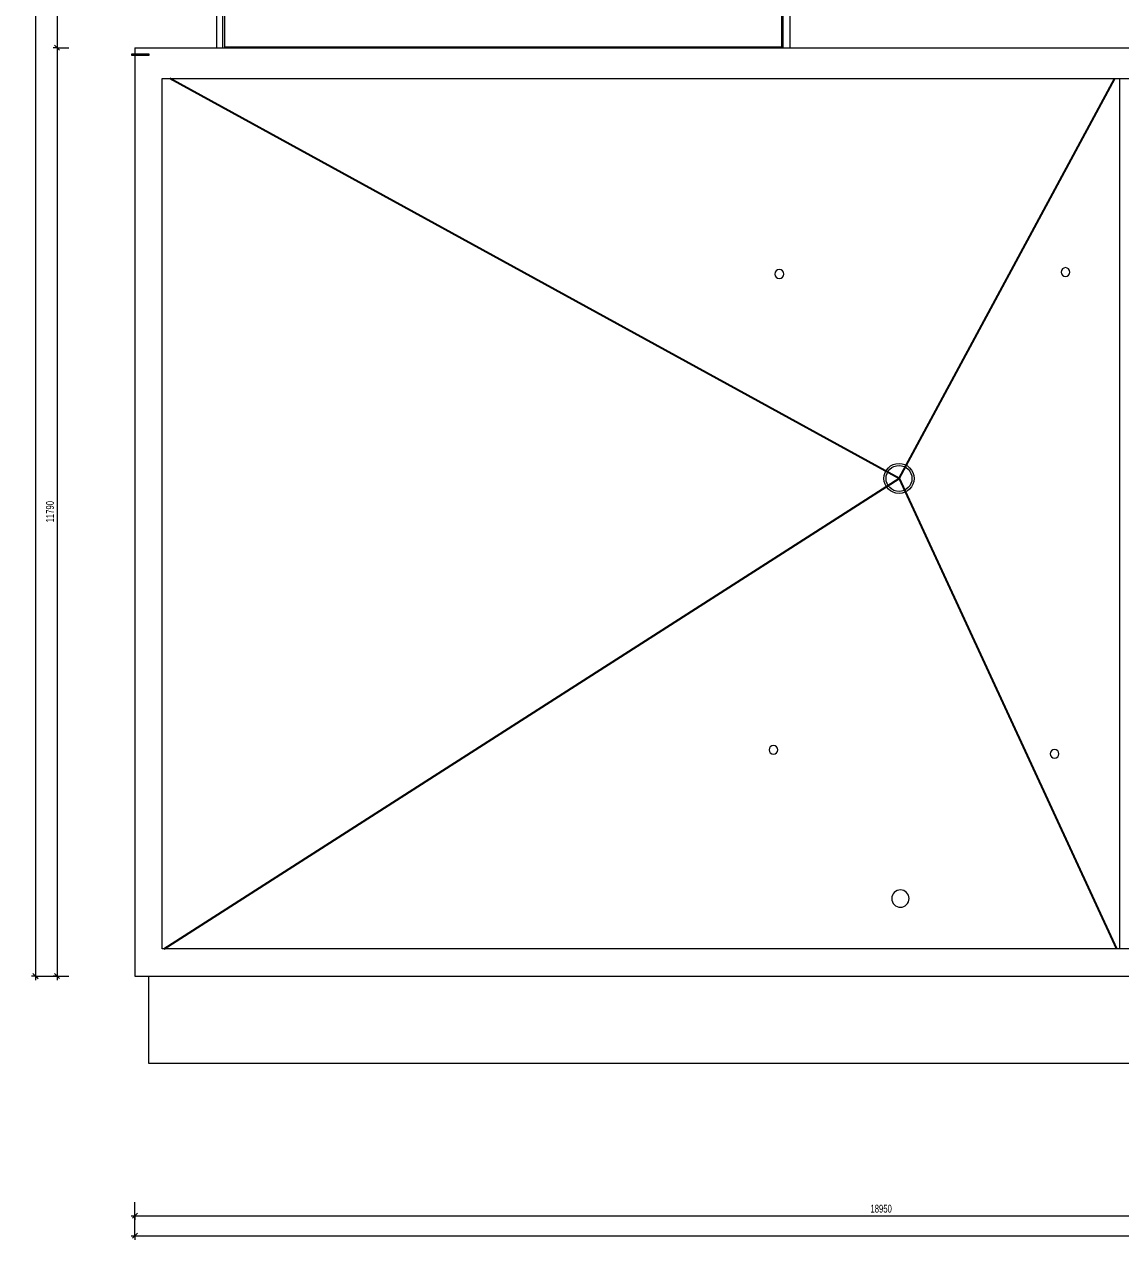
# Model space of a CAD drawing. Header units: millimetres. Extents: x -2861 to 222032, y -45352 to 20466.
# Drawn here: x -2861 to 11066, y -31282 to -15846 of the extents above; entities that cross this region are included whole.
import ezdxf

# ---------------------------------------------------------------- set-up
doc = ezdxf.new("R2010")
doc.units = ezdxf.units.MM
for name, color, linetype, lineweight in [('A-ANNO-DIMS', 211, 'Continuous', 9), ('A-ANNO-DIMS-50', 211, 'Continuous', 9), ('A-FLOR', 192, 'Continuous', 13), ('A-ROOF', 132, 'Continuous', 13), ('A-WALL', 113, 'Continuous', 13), ('E-POWR-CNDT', 130, 'Continuous', 13), ('E-POWR-CNTR', 130, 'Continuous', 13), ('E-POWR-DROP', 130, 'Continuous', 13), ('M-HVAC-CDFF', 50, 'Continuous', 13), ('P-SANR-FIXT', 6, 'Continuous', 13)]:
    doc.layers.add(name, color=color, linetype=linetype, lineweight=lineweight)
doc.styles.add('Arial_2', font='arial.ttf', dxfattribs={"width": 0.7, "height": 100})
doc.dimstyles.new('Vnitřní_-_průhledné', dxfattribs={"dimscale": 304.8, "dimtxt": 102.02594, "dimasz": 0.213255, "dimexe": 0.164042, "dimexo": 0.0625, "dimgap": 0.032808, "dimtad": 1, "dimdec": 0, "dimrnd": 5, "dimzin": 0, "dimdsep": 46, "dimtxsty": 'Arial_2', "dimblk1": 'OBLIQUE', "dimblk2": 'OBLIQUE', "dimsah": 1, "dimcen": 0.09, "dimdle": 0.164042, "dimazin": 0, "dimtfac": 1, "dimtdec": 4, "dimtix": 1, "dimtmove": 0, "dimatfit": 3, "dimfxl": 0.492126, "dimfxlon": 1, "dimtvp": 1, "dimtolj": 1, "dimtzin": 0, "dimarcsym": 2})

# ---------------------------------------------------------------- blocks, each defined once
blk = doc.blocks.new('Drain_Roof_15_Inch_Diameter-Zurn-Z1715 - Load Family Type Catalog-1877394-2NP_DEMOLICE A')
at = {"layer": 'P-SANR-FIXT'}
for radius in [191, 165]:
    blk.add_circle((0, 0), radius, dxfattribs=at)
blk = doc.blocks.new('Komín5 - Komín5-1979406-2NP_DEMOLICE A')
at = {"layer": 'M-HVAC-CDFF'}
for start, end in [(0, 180), (180, 0)]:
    blk.add_arc((0, 0), 110, start, end, dxfattribs=at)
blk = doc.blocks.new('Větrací_vyústka_střecha - Větrací_vyústka_střecha-1989516-2NP_DEMOLICE A')
at = {"layer": 'M-HVAC-CDFF'}
for start, end in [(0, 180), (180, 0)]:
    blk.add_arc((0, 0), 55.6, start, end, dxfattribs=at)
blk = doc.blocks.new('DIMBLOCK57-2NP_DEMOLICE A')
at = {"layer": 'A-ANNO-DIMS-50'}
for p, q in [((-2445, -102), (-2495, -102)), ((-2445, -52), (-2445, -16143)), ((-2445, -102), (-2295, -102)), ((-2445, -16143), (-2495, -16143)), ((-2445, -16143), (-2295, -16143))]:
    blk.add_line(p, q, dxfattribs=at)
at = {"layer": 'A-ANNO-DIMS-50', "lineweight": 18}
for p, q in [((-2445, -102), (-2477, -69)), ((-2445, -102), (-2412, -134)), ((-2445, -16143), (-2477, -16111)), ((-2445, -16143), (-2412, -16176))]:
    blk.add_line(p, q, dxfattribs=at)
at = {"layer": 'A-ANNO-DIMS-50', "color": 0, "insert": (-2585, -8256), "char_height": 100, "width": 320.2, "attachment_point": 1, "rotation": 90, "line_spacing_factor": 0.941778, "style": 'Arial_2'}
blk.add_mtext('16040', dxfattribs=at)
blk = doc.blocks.new('_Oblique')
at = {"color": 0, "linetype": 'ByBlock', "lineweight": -2}
blk.add_line((-0.5, -0.5), (0.5, 0.5), dxfattribs=at)
blk = doc.blocks.new('DIMBLOCK58-2NP_DEMOLICE A')
at = {"layer": 'A-ANNO-DIMS-50'}
for p, q in [((-2445, -16143), (-2495, -16143)), ((-2445, -16143), (-2445, -27984)), ((-2445, -16143), (-2295, -16143)), ((-2445, -27934), (-2495, -27934)), ((-2445, -27934), (-2295, -27934))]:
    blk.add_line(p, q, dxfattribs=at)
at = {"layer": 'A-ANNO-DIMS-50', "lineweight": 18}
for p, q in [((-2445, -16143), (-2477, -16111)), ((-2445, -16143), (-2412, -16176)), ((-2445, -27934), (-2477, -27901)), ((-2445, -27934), (-2412, -27966))]:
    blk.add_line(p, q, dxfattribs=at)
at = {"layer": 'A-ANNO-DIMS-50', "color": 0, "insert": (-2585, -22172), "char_height": 100, "width": 320.2, "attachment_point": 1, "rotation": 90, "line_spacing_factor": 0.941778, "style": 'Arial_2'}
blk.add_mtext('11790', dxfattribs=at)
blk = doc.blocks.new('DIMBLOCK78-2NP_DEMOLICE A')
at = {"layer": 'A-ANNO-DIMS-50'}
for p, q in [((-1455, -30978), (-1455, -30828)), ((17496, -30978), (17496, -30828)), ((-1505, -30978), (17496, -30978)), ((-1455, -30978), (-1455, -31028)), ((17496, -30978), (17496, -31028))]:
    blk.add_line(p, q, dxfattribs=at)
at = {"layer": 'A-ANNO-DIMS-50', "lineweight": 18}
for p, q in [((-1455, -30978), (-1488, -31010)), ((-1455, -30978), (-1423, -30945)), ((17496, -30978), (17464, -31010)), ((17496, -30978), (17529, -30945))]:
    blk.add_line(p, q, dxfattribs=at)
at = {"layer": 'A-ANNO-DIMS-50', "color": 0, "insert": (7887, -30838), "char_height": 100, "width": 320.2, "attachment_point": 1, "line_spacing_factor": 0.941778, "style": 'Arial_2'}
blk.add_mtext('18950', dxfattribs=at)
blk = doc.blocks.new('DIMBLOCK85-2NP_DEMOLICE A')
at = {"layer": 'A-ANNO-DIMS-50'}
for p, q in [((41514, -31232), (41514, -30522)), ((-1455, -31232), (-1455, -30807)), ((-1505, -31232), (41564, -31232)), ((-1455, -31232), (-1455, -31282)), ((41514, -31232), (41514, -31282))]:
    blk.add_line(p, q, dxfattribs=at)
at = {"layer": 'A-ANNO-DIMS-50', "lineweight": 18}
for p, q in [((-1455, -31232), (-1488, -31264)), ((-1455, -31232), (-1423, -31199)), ((41514, -31232), (41481, -31264)), ((41514, -31232), (41546, -31199))]:
    blk.add_line(p, q, dxfattribs=at)
at = {"layer": 'A-ANNO-DIMS-50', "color": 0, "insert": (19896, -31092), "char_height": 100, "width": 320.2, "attachment_point": 1, "line_spacing_factor": 0.941778, "style": 'Arial_2'}
blk.add_mtext('42970', dxfattribs=at)
blk = doc.blocks.new('DIMBLOCK92-2NP_DEMOLICE A')
at = {"layer": 'A-ANNO-DIMS-50'}
for p, q in [((-2720, -102), (-2770, -102)), ((-2720, -52), (-2720, -27984)), ((-2720, -102), (-2295, -102)), ((-2720, -27934), (-2770, -27934)), ((-2720, -27934), (-2295, -27934))]:
    blk.add_line(p, q, dxfattribs=at)
at = {"layer": 'A-ANNO-DIMS-50', "lineweight": 18}
for p, q in [((-2720, -102), (-2752, -69)), ((-2720, -102), (-2687, -134)), ((-2720, -27934), (-2752, -27901)), ((-2720, -27934), (-2687, -27966))]:
    blk.add_line(p, q, dxfattribs=at)
at = {"layer": 'A-ANNO-DIMS-50', "color": 0, "insert": (-2860, -14151), "char_height": 100, "width": 320.2, "attachment_point": 1, "rotation": 90, "line_spacing_factor": 0.941778, "style": 'Arial_2'}
blk.add_mtext('27830', dxfattribs=at)

msp = doc.modelspace()

# ---------------------------------------------------------------- hatches: boundary and pattern name
at = {"layer": 'E-POWR-DROP'}
msp.add_hatch(color=41, dxfattribs=at).paths.add_polyline_path([(-1494.9, -16237), (-1493.6, -16236.8), (-1490.5, -16234.5), (-1490, -16230.7), (-1492.4, -16227.7), (-1496.1, -16227.2), (-1498.4, -16228.5), (-1499.9, -16232), (-1498.4, -16235.5), (-1496.1, -16236.8)])

# ---------------------------------------------------------------- linework, layer by layer
at = {"layer": 'A-FLOR'}
for p, q in [((-1285.4, -27933.8), (-1285.4, -29041.8)), ((-1285.4, -29041.8), (11369.6, -29041.8))]:
    msp.add_line(p, q, dxfattribs=at)
at = {"layer": 'A-ROOF', "color": 41}
for p, q in [((-317.2, -101.8), (-317.2, -16130)), ((6762.8, -16130), (6762.8, -101.8)), ((-1455.4, -16143.3), (-1455.4, -16227.2)), ((-1455.4, -16143.3), (16562.5, -16143.3)), ((-317.2, -16130), (6762.8, -16130)), ((-1455.4, -16236.8), (-1455.4, -27933.8)), ((-1110.4, -27588.8), (-1110.4, -16535)), ((-1110.4, -16535), (16562.5, -16535)), ((17151.5, -27588.8), (-1110.4, -27588.8)), ((-1455.4, -27933.8), (17449.6, -27933.8))]:
    msp.add_line(p, q, dxfattribs=at)
at = {"layer": 'A-ROOF', "lineweight": 25}
for p, q in [((8249.6, -21613.2), (-1013.9, -16535)), ((8249.6, -21613.2), (10992.9, -16535)), ((-1082.5, -27588.8), (8249.6, -21613.2)), ((8249.6, -21613.2), (11013.2, -27588.8))]:
    msp.add_line(p, q, dxfattribs=at)
at = {"layer": 'A-ROOF'}
msp.add_line((11049.6, -16535), (11049.6, -27588.8), dxfattribs=at)
at = {"layer": 'A-WALL', "color": 41}
for p, q in [((-417.2, -16143.3), (-417.2, -1.8)), ((6862.8, -1.8), (6862.8, -16143.3)), ((-317.2, -16130), (-317.2, -16143.3)), ((6762.8, -16143.3), (6762.8, -16130))]:
    msp.add_line(p, q, dxfattribs=at)
at = {"layer": 'A-WALL'}
for p, q in [((-337.2, -16143.3), (-337.2, -101.8)), ((6772.8, -101.8), (6772.8, -16143.3))]:
    msp.add_line(p, q, dxfattribs=at)
at = {"layer": 'E-POWR-CNDT', "color": 41}
for p, q in [((-1442.3, -16227), (-1474.9, -16227)), ((-1474.9, -16237), (-1442.3, -16237)), ((-1274.9, -16227), (-1442.3, -16227)), ((-1442.3, -16237), (-1274.9, -16237)), ((-1274.9, -16237), (-1274.9, -16227))]:
    msp.add_line(p, q, dxfattribs=at)
at = {"layer": 'E-POWR-CNDT', "color": 41, "flags": 128}
for points in [[(-1474.9, -16227), (-1475.7, -16227), (-1476.5, -16227), (-1477.2, -16227), (-1478, -16227), (-1478.8, -16227), (-1479.6, -16227), (-1480.4, -16227), (-1481.1, -16227), (-1481.9, -16227), (-1482.6, -16227), (-1483.4, -16227), (-1484.1, -16227), (-1484.8, -16227), (-1485.5, -16227), (-1486.1, -16227), (-1486.8, -16227), (-1487.4, -16227), (-1488, -16227), (-1488.6, -16227), (-1489.2, -16227), (-1489.7, -16227), (-1490.3, -16227), (-1490.8, -16227), (-1491.2, -16227), (-1491.7, -16227), (-1492.1, -16227), (-1492.5, -16227), (-1492.9, -16227), (-1493.2, -16227), (-1493.5, -16227), (-1493.8, -16227), (-1494, -16227), (-1494.2, -16227), (-1494.4, -16227)], [(-1493.6, -16237), (-1493.3, -16237), (-1492.9, -16237), (-1492.6, -16237), (-1492.2, -16237), (-1491.8, -16237), (-1491.4, -16237), (-1490.9, -16237), (-1490.4, -16237), (-1489.9, -16237), (-1489.3, -16237), (-1488.8, -16237), (-1488.2, -16237), (-1487.6, -16237), (-1487, -16237), (-1486.3, -16237), (-1485.7, -16237), (-1485, -16237), (-1484.3, -16237), (-1483.6, -16237), (-1482.8, -16237), (-1482.1, -16237), (-1481.3, -16237), (-1480.6, -16237), (-1479.8, -16237), (-1479, -16237), (-1478.3, -16237), (-1477.5, -16237), (-1476.7, -16237), (-1475.9, -16237), (-1475.1, -16237), (-1474.9, -16237)]]:
    msp.add_lwpolyline(points, dxfattribs=at)
at = {"layer": 'E-POWR-CNTR', "color": 41}
for p, q in [((-1504.9, -16232), (-1499.9, -16232)), ((-1494.9, -16227), (-1494.9, -16222)), ((-1494.9, -16242), (-1494.9, -16237))]:
    msp.add_line(p, q, dxfattribs=at)

# ---------------------------------------------------------------- block references
at = {"layer": 'M-HVAC-CDFF', "rotation": 180}
for name, p in [('Větrací_vyústka_střecha - Větrací_vyústka_střecha-1989516-2NP_DEMOLICE A', (6729.6, -19017.1)), ('Větrací_vyústka_střecha - Větrací_vyústka_střecha-1989516-2NP_DEMOLICE A', (10364.6, -18992.1)), ('Větrací_vyústka_střecha - Větrací_vyústka_střecha-1989516-2NP_DEMOLICE A', (6654, -25060.7)), ('Větrací_vyústka_střecha - Větrací_vyústka_střecha-1989516-2NP_DEMOLICE A', (10226.2, -25111.3)), ('Komín5 - Komín5-1979406-2NP_DEMOLICE A', (8267.6, -26948.9))]:
    msp.add_blockref(name, p, dxfattribs=at)
at = {"layer": 'P-SANR-FIXT'}
msp.add_blockref('Drain_Roof_15_Inch_Diameter-Zurn-Z1715 - Load Family Type Catalog-1877394-2NP_DEMOLICE A', (8249.6, -21613.2), dxfattribs=at)

# ---------------------------------------------------------------- dimensions: what is measured, and where the dimension line sits
at = {"layer": 'A-ANNO-DIMS'}
for base, p1, p2, override, picture, middle in [((-2719.7, -27933.8), (-2294.6, -101.8), (-2294.6, -27933.8), {"dimpost": '<>', "dimfxl": 27832.023353}, 'DIMBLOCK92-2NP_DEMOLICE A', (-2780.8, -14017.8)), ((-2444.8208, -16143.2755), (-2294.8208, -101.7841), (-2294.8208, -16143.2755), {"dimpost": '<>', "dimfxl": 16041.491401}, 'DIMBLOCK57-2NP_DEMOLICE A', (-2505.8781, -8122.5298)), ((-2444.8208, -27933.8075), (-2294.8208, -16143.2755), (-2294.8208, -27933.8075), {"dimpost": '<>', "dimfxl": 11790.531952}, 'DIMBLOCK58-2NP_DEMOLICE A', (-2505.8781, -22038.5415))]:
    dim = msp.add_linear_dim(base=base, p1=p1, p2=p2, angle=90, dimstyle='Vnitřní_-_průhledné', override=override, dxfattribs=at)
    dim.commit()
    dim.dimension.update_dxf_attribs({"geometry": picture, "text_midpoint": middle})
for base, p1, p2, override, picture, middle in [((41513.6, -31231.9), (-1455.4, -30806.8), (41513.6, -30522), {"dimpost": '<>', "dimfxl": 42969.943509}, 'DIMBLOCK85-2NP_DEMOLICE A', (20029.1, -31170.8)), ((17496.5, -30977.7), (-1455.4, -30827.7), (17496.5, -30827.7), {"dimpost": '<>', "dimfxl": 18951.862216}, 'DIMBLOCK78-2NP_DEMOLICE A', (8020.5, -30916.6))]:
    dim = msp.add_linear_dim(base=base, p1=p1, p2=p2, dimstyle='Vnitřní_-_průhledné', override=override, dxfattribs=at)
    dim.commit()
    dim.dimension.update_dxf_attribs({"geometry": picture, "text_midpoint": middle})

doc.saveas('drawing.dxf')
